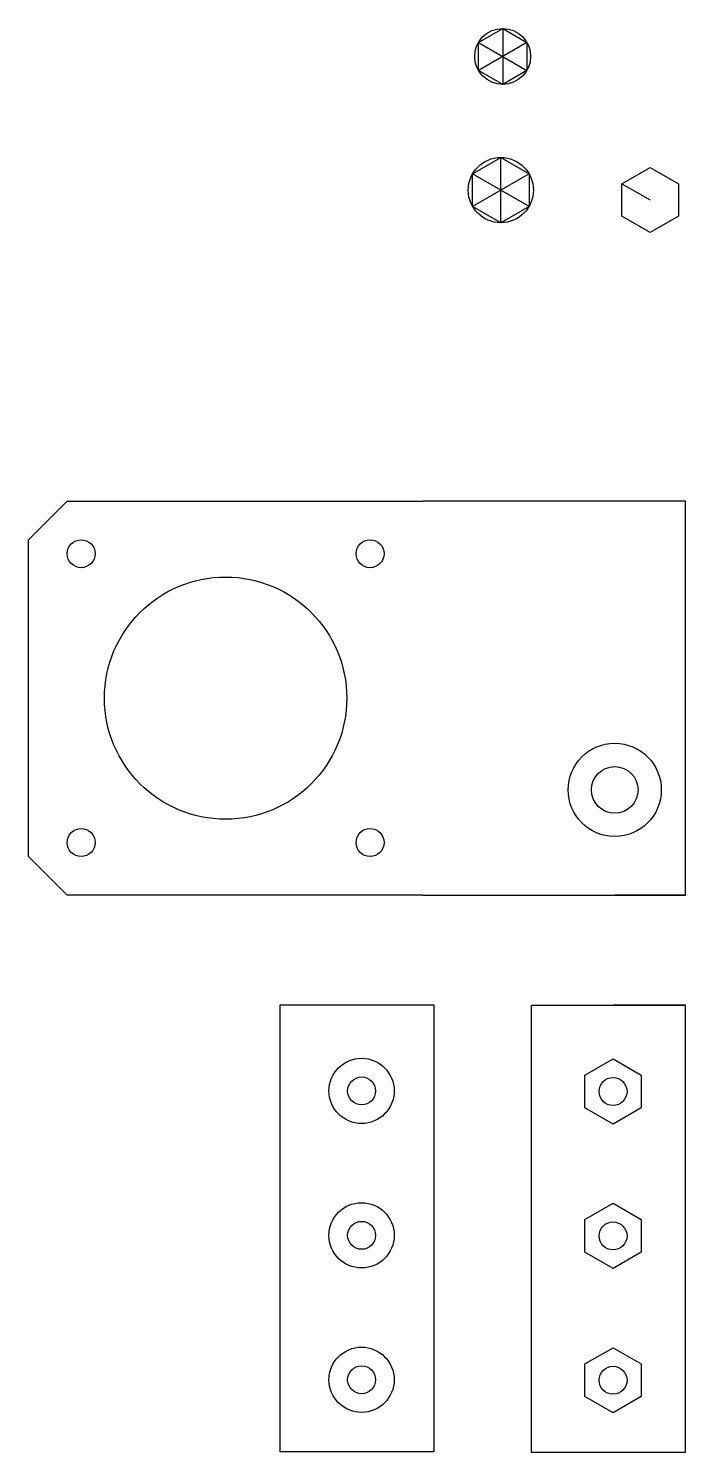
# Model space of a CAD drawing. Header units: inches. Extents: x 65 to 136, y 9 to 161.
import ezdxf

# ---------------------------------------------------------------- set-up
doc = ezdxf.new("R2010")
doc.units = ezdxf.units.IN
doc.header["$MEASUREMENT"] = 0
doc.layers.get('0').update_dxf_attribs({"true_color": 0xc2ced6})

msp = doc.modelspace()

# ---------------------------------------------------------------- linework, layer by layer
for p, q in [((113.57, 159.91), (116.16, 161.41)), ((116.16, 161.41), (116.16, 155.41)), ((116.16, 161.41), (118.76, 159.91)), ((118.76, 159.91), (113.57, 156.91)), ((113.57, 159.91), (118.76, 156.91)), ((113.57, 156.91), (113.57, 159.91)), ((118.76, 159.91), (118.76, 156.91)), ((116.16, 155.41), (113.57, 156.91)), ((118.76, 156.91), (116.16, 155.41)), ((112.92, 145.81), (115.96, 147.56)), ((115.96, 140.56), (115.96, 147.56)), ((115.96, 147.56), (118.99, 145.81)), ((118.99, 145.81), (112.92, 142.31)), ((118.99, 142.31), (112.92, 145.81)), ((112.92, 142.31), (112.92, 145.81)), ((118.99, 145.81), (118.99, 142.31)), ((128.94, 144.75), (131.98, 143)), ((115.96, 140.56), (112.92, 142.31)), ((118.99, 142.31), (115.96, 140.56)), ((65.28, 106.53), (69.43, 110.68)), ((69.43, 110.68), (107.58, 110.68)), ((115.96, 110.68), (107.58, 110.68)), ((120.58, 110.68), (115.96, 110.68)), ((125.58, 110.68), (120.58, 110.68)), ((130.78, 110.68), (125.58, 110.68)), ((135.78, 110.68), (130.78, 110.68)), ((135.78, 68.38), (135.78, 110.68)), ((65.28, 72.53), (65.28, 106.53)), ((69.43, 68.38), (65.28, 72.53)), ((107.58, 68.38), (69.43, 68.38)), ((107.58, 68.38), (115.96, 68.38)), ((115.96, 68.38), (120.58, 68.38)), ((120.58, 68.38), (125.58, 68.38)), ((125.58, 68.38), (130.78, 68.38)), ((135.78, 68.38), (128.18, 68.38)), ((130.78, 68.38), (135.78, 68.38)), ((92.27, 56.62), (100.02, 56.62)), ((135.75, 56.56), (128, 56.56)), ((108.77, 8.62), (101.02, 8.62)), ((108.77, 8.62), (101.02, 8.62)), ((135.75, 8.56), (128, 8.56))]:
    msp.add_line(p, q)
for points in [[(131.98, 139.5), (128.94, 141.25), (128.94, 144.75), (131.98, 146.5), (135.01, 144.75), (135.01, 141.25)], [(108.77, 56.62), (108.77, 8.62), (92.27, 8.62), (92.27, 56.62)], [(135.75, 56.56), (135.75, 8.56), (119.25, 8.56), (119.25, 56.56)], [(128, 43.81), (124.97, 45.56), (124.97, 49.06), (128, 50.81), (131.03, 49.06), (131.03, 45.56)], [(128, 28.31), (124.97, 30.06), (124.97, 33.56), (128, 35.31), (131.03, 33.56), (131.03, 30.06)], [(128, 12.81), (124.97, 14.56), (124.97, 18.06), (128, 19.81), (131.03, 18.06), (131.03, 14.56)]]:
    msp.add_lwpolyline(points, close=True)
for centre, radius in [((116.16, 158.41), 3), ((115.96, 144.06), 3.5), ((70.93, 105.03), 1.5), ((101.93, 105.03), 1.5), ((86.43, 89.53), 13), ((128.18, 79.68), 5), ((128.18, 79.68), 2.5), ((70.93, 74.03), 1.5), ((101.93, 74.03), 1.5), ((101.02, 47.37), 3.5), ((101.02, 47.37), 1.5), ((128, 47.31), 1.5), ((101.02, 31.87), 3.5), ((101.02, 31.87), 1.5), ((128, 31.81), 1.5), ((101.02, 16.37), 3.5), ((101.02, 16.37), 1.5), ((128, 16.31), 1.5)]:
    msp.add_circle(centre, radius)

doc.saveas('drawing.dxf')
